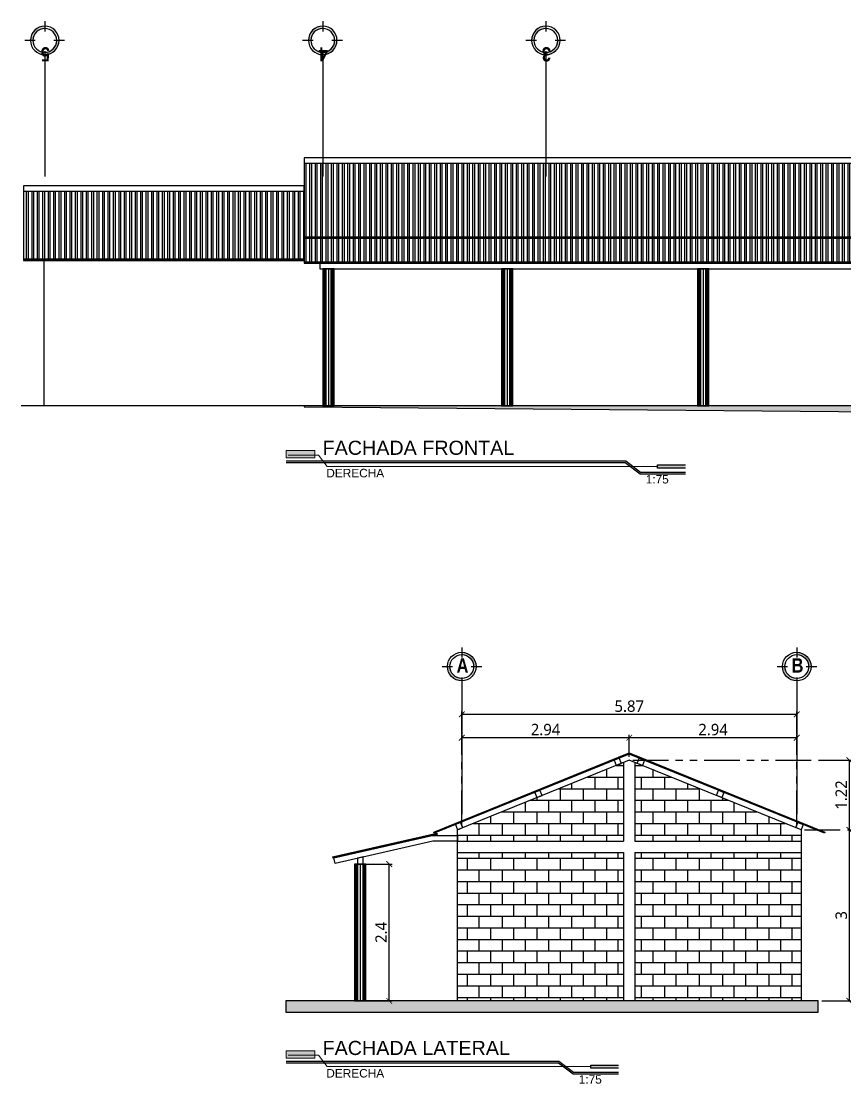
# Model space of a CAD drawing. Header units: metres. Extents: x 258817 to 259192, y 1878716 to 1878911.
# Drawn here: x 259002.67 to 259017.1, y 1878770.96 to 1878789.59 of the extents above; entities that cross this region are included whole.
import ezdxf

# ---------------------------------------------------------------- set-up
doc = ezdxf.new("R2010")
doc.units = ezdxf.units.M
doc.header["$MEASUREMENT"] = 0
doc.linetypes.add('ACAD_ISO04W100', pattern=[30, 24, -3, 0, -3])
doc.linetypes.add('PHANTOM2', pattern=[1.25, 0.625, -0.125, 0.125, -0.125, 0.125, -0.125])
doc.layers.add('.2', color=70, linetype='Continuous', lineweight=20)
doc.layers.add('.3EJES', color=1, linetype='Continuous', lineweight=20)
doc.layers.add('07-Ejes', color=8, linetype='Continuous')
doc.layers.add('Vistas', color=7, linetype='Continuous')
doc.styles.add('100 dani medio', font='trebuc.ttf', dxfattribs={"height": 2})
doc.styles.add('dani-100Textos', font='techb___.ttf', dxfattribs={"height": 0.25})
doc.styles.add('SWIS', font='swissi.ttf')
doc.dimstyles.new('A100', dxfattribs={"dimscale": 0, "dimtxt": 2.5, "dimasz": 1, "dimexe": 0.5, "dimexo": 0.625, "dimgap": 0.4, "dimtad": 1, "dimdsep": 46, "dimtxsty": '100 dani medio', "dimblk": 'ARCHTICK', "dimcen": 2.5, "dimclrd": 1, "dimclre": 1, "dimclrt": 3, "dimadec": 0, "dimazin": 0, "dimtfac": 1, "dimtmove": 1, "dimatfit": 3, "dimfxl": 1, "dimarcsym": 0})
pattern_1 = [(0, (258574.62647, 1878412.81117), (0, 0.2032), []), (90, (258574.62647, 1878412.81117), (-0.2032, 0.2032), [0.2032, -0.2032])]

# ---------------------------------------------------------------- blocks, each defined once
blk = doc.blocks.new('_ArchTick')
at = {"color": 0, "linetype": 'ByBlock', "const_width": 0.15}
blk.add_lwpolyline([(-0.5, -0.5), (0.5, 0.5)], dxfattribs=at)
blk = doc.blocks.new('*D59')
at = {"layer": 'Defpoints', "color": 0, "transparency": 16777216}
for p in [(259016.334, 1878775.413), (259017.181, 1878775.413), (259016.634, 1878772.413)]:
    blk.add_point(p, dxfattribs=at)
at = {"layer": 'Vistas', "color": 1, "linetype": 'PHANTOM2', "lineweight": -2, "transparency": 16777216}
for p, q in [((259016.397, 1878775.413), (259017.231, 1878775.413)), ((259016.697, 1878772.413), (259017.231, 1878772.413))]:
    blk.add_line(p, q, dxfattribs=at)
at = {"layer": 'Vistas', "color": 1, "lineweight": -2, "transparency": 16777216}
blk.add_line((259017.181, 1878772.413), (259017.181, 1878775.413), dxfattribs=at)
at = {"layer": 'Vistas', "color": 1, "lineweight": -2, "transparency": 16777216, "xscale": 0.1, "yscale": 0.1, "zscale": 0.1}
for p, rotation in [((259017.181, 1878775.413), 90), ((259017.181, 1878772.413), 270)]:
    blk.add_blockref('_ArchTick', p, dxfattribs=dict(at, rotation=rotation))
at = {"layer": 'Vistas', "color": 3, "transparency": 16777216, "insert": (259017.039, 1878773.913), "char_height": 0.2, "attachment_point": 5, "rotation": 90, "style": '100 dani medio'}
blk.add_mtext('3', dxfattribs=at)
blk = doc.blocks.new('*D60')
at = {"layer": 'Defpoints', "color": 0, "transparency": 16777216}
for p in [(259013.324, 1878776.633), (259017.181, 1878776.633), (259016.334, 1878775.413)]:
    blk.add_point(p, dxfattribs=at)
at = {"layer": 'Vistas', "color": 1, "linetype": 'PHANTOM2', "lineweight": -2, "transparency": 16777216}
for p, q in [((259013.387, 1878776.633), (259017.231, 1878776.633)), ((259016.397, 1878775.413), (259017.231, 1878775.413))]:
    blk.add_line(p, q, dxfattribs=at)
at = {"layer": 'Vistas', "color": 1, "lineweight": -2, "transparency": 16777216}
blk.add_line((259017.181, 1878775.413), (259017.181, 1878776.633), dxfattribs=at)
at = {"layer": 'Vistas', "color": 1, "lineweight": -2, "transparency": 16777216, "xscale": 0.1, "yscale": 0.1, "zscale": 0.1}
for p, rotation in [((259017.181, 1878776.633), 90), ((259017.181, 1878775.413), 270)]:
    blk.add_blockref('_ArchTick', p, dxfattribs=dict(at, rotation=rotation))
at = {"layer": 'Vistas', "color": 3, "transparency": 16777216, "insert": (259017.039, 1878776.023), "char_height": 0.2, "attachment_point": 5, "rotation": 90, "style": '100 dani medio'}
blk.add_mtext('1.22', dxfattribs=at)
blk = doc.blocks.new('*D61')
at = {"layer": 'Defpoints', "color": 0, "transparency": 16777216}
for p in [(259016.634, 1878776.633), (259017.662, 1878776.633), (259016.634, 1878772.413)]:
    blk.add_point(p, dxfattribs=at)
at = {"layer": 'Vistas', "color": 1, "linetype": 'PHANTOM2', "lineweight": -2, "transparency": 16777216}
for p, q in [((259016.697, 1878776.633), (259017.712, 1878776.633)), ((259016.697, 1878772.413), (259017.712, 1878772.413))]:
    blk.add_line(p, q, dxfattribs=at)
at = {"layer": 'Vistas', "color": 1, "lineweight": -2, "transparency": 16777216}
blk.add_line((259017.662, 1878772.413), (259017.662, 1878776.633), dxfattribs=at)
at = {"layer": 'Vistas', "color": 1, "lineweight": -2, "transparency": 16777216, "xscale": 0.1, "yscale": 0.1, "zscale": 0.1}
for p, rotation in [((259017.662, 1878776.633), 90), ((259017.662, 1878772.413), 270)]:
    blk.add_blockref('_ArchTick', p, dxfattribs=dict(at, rotation=rotation))
at = {"layer": 'Vistas', "color": 3, "transparency": 16777216, "insert": (259017.52, 1878774.523), "char_height": 0.2, "attachment_point": 5, "rotation": 90, "style": '100 dani medio'}
blk.add_mtext('4.22', dxfattribs=at)
blk = doc.blocks.new('*D62')
at = {"layer": 'Defpoints', "color": 0, "transparency": 16777216}
for p in [(259008.509, 1878774.813), (259009.119, 1878774.813), (259008.514, 1878772.413)]:
    blk.add_point(p, dxfattribs=at)
at = {"layer": 'Vistas', "color": 1, "linetype": 'PHANTOM2', "lineweight": -2, "transparency": 16777216}
for p, q in [((259008.572, 1878774.813), (259009.169, 1878774.813)), ((259008.577, 1878772.413), (259009.169, 1878772.413))]:
    blk.add_line(p, q, dxfattribs=at)
at = {"layer": 'Vistas', "color": 1, "lineweight": -2, "transparency": 16777216}
blk.add_line((259009.119, 1878772.413), (259009.119, 1878774.813), dxfattribs=at)
at = {"layer": 'Vistas', "color": 1, "lineweight": -2, "transparency": 16777216, "xscale": 0.1, "yscale": 0.1, "zscale": 0.1}
for p, rotation in [((259009.119, 1878774.813), 90), ((259009.119, 1878772.413), 270)]:
    blk.add_blockref('_ArchTick', p, dxfattribs=dict(at, rotation=rotation))
at = {"layer": 'Vistas', "color": 3, "transparency": 16777216, "insert": (259008.977, 1878773.613), "char_height": 0.2, "attachment_point": 5, "rotation": 90, "style": '100 dani medio'}
blk.add_mtext('2.4', dxfattribs=at)
blk = doc.blocks.new('*D63')
at = {"layer": 'Defpoints', "color": 0, "transparency": 16777216}
for p in [(259013.324, 1878777.027), (259013.324, 1878776.633), (259016.259, 1878775.413)]:
    blk.add_point(p, dxfattribs=at)
at = {"layer": 'Vistas', "color": 1, "linetype": 'PHANTOM2', "lineweight": -2, "transparency": 16777216}
for p, q in [((259013.324, 1878776.695), (259013.324, 1878777.077)), ((259016.259, 1878775.475), (259016.259, 1878777.077))]:
    blk.add_line(p, q, dxfattribs=at)
at = {"layer": 'Vistas', "color": 1, "lineweight": -2, "transparency": 16777216}
blk.add_line((259016.259, 1878777.027), (259013.324, 1878777.027), dxfattribs=at)
at = {"layer": 'Vistas', "color": 1, "lineweight": -2, "transparency": 16777216, "xscale": 0.1, "yscale": 0.1, "zscale": 0.1, "rotation": 180}
blk.add_blockref('_ArchTick', (259013.324, 1878777.027), dxfattribs=at)
at = {"layer": 'Vistas', "color": 1, "lineweight": -2, "transparency": 16777216, "xscale": 0.1, "yscale": 0.1, "zscale": 0.1}
blk.add_blockref('_ArchTick', (259016.259, 1878777.027), dxfattribs=at)
at = {"layer": 'Vistas', "color": 3, "transparency": 16777216, "insert": (259014.792, 1878777.169), "char_height": 0.2, "attachment_point": 5, "style": '100 dani medio'}
blk.add_mtext('2.94', dxfattribs=at)
blk = doc.blocks.new('*D64')
at = {"layer": 'Defpoints', "color": 0, "transparency": 16777216}
for p in [(259010.389, 1878777.027), (259013.324, 1878776.633), (259010.389, 1878775.413)]:
    blk.add_point(p, dxfattribs=at)
at = {"layer": 'Vistas', "color": 1, "linetype": 'PHANTOM2', "lineweight": -2, "transparency": 16777216}
for p, q in [((259010.389, 1878775.475), (259010.389, 1878777.077)), ((259013.324, 1878776.695), (259013.324, 1878777.077))]:
    blk.add_line(p, q, dxfattribs=at)
at = {"layer": 'Vistas', "color": 1, "lineweight": -2, "transparency": 16777216}
blk.add_line((259013.324, 1878777.027), (259010.389, 1878777.027), dxfattribs=at)
at = {"layer": 'Vistas', "color": 1, "lineweight": -2, "transparency": 16777216, "xscale": 0.1, "yscale": 0.1, "zscale": 0.1, "rotation": 180}
blk.add_blockref('_ArchTick', (259010.389, 1878777.027), dxfattribs=at)
at = {"layer": 'Vistas', "color": 1, "lineweight": -2, "transparency": 16777216, "xscale": 0.1, "yscale": 0.1, "zscale": 0.1}
blk.add_blockref('_ArchTick', (259013.324, 1878777.027), dxfattribs=at)
at = {"layer": 'Vistas', "color": 3, "transparency": 16777216, "insert": (259011.857, 1878777.169), "char_height": 0.2, "attachment_point": 5, "style": '100 dani medio'}
blk.add_mtext('2.94', dxfattribs=at)
blk = doc.blocks.new('*D65')
at = {"layer": 'Defpoints', "color": 0, "transparency": 16777216}
for p in [(259010.389, 1878777.437), (259010.389, 1878777.027), (259016.259, 1878777.027)]:
    blk.add_point(p, dxfattribs=at)
at = {"layer": 'Vistas', "color": 1, "linetype": 'PHANTOM2', "lineweight": -2, "transparency": 16777216}
for p, q in [((259010.389, 1878777.089), (259010.389, 1878777.487)), ((259016.259, 1878777.089), (259016.259, 1878777.487))]:
    blk.add_line(p, q, dxfattribs=at)
at = {"layer": 'Vistas', "color": 1, "lineweight": -2, "transparency": 16777216}
blk.add_line((259016.259, 1878777.437), (259010.389, 1878777.437), dxfattribs=at)
at = {"layer": 'Vistas', "color": 1, "lineweight": -2, "transparency": 16777216, "xscale": 0.1, "yscale": 0.1, "zscale": 0.1, "rotation": 180}
blk.add_blockref('_ArchTick', (259010.389, 1878777.437), dxfattribs=at)
at = {"layer": 'Vistas', "color": 1, "lineweight": -2, "transparency": 16777216, "xscale": 0.1, "yscale": 0.1, "zscale": 0.1}
blk.add_blockref('_ArchTick', (259016.259, 1878777.437), dxfattribs=at)
at = {"layer": 'Vistas', "color": 3, "transparency": 16777216, "insert": (259013.324, 1878777.579), "char_height": 0.2, "attachment_point": 5, "style": '100 dani medio'}
blk.add_mtext('5.87', dxfattribs=at)
blk = doc.blocks.new('eje numero')
at = {"layer": '07-Ejes'}
h = blk.add_hatch(color=1, dxfattribs=at)
h.dxf.hatch_style = 1
h.paths.add_polyline_path([(496.116, 205.549), (496.116, 205.499, -0.414214), (496.366, 205.249), (496.416, 205.249, 0.414214)])
h.paths.add_polyline_path([(495.866, 205.249), (495.816, 205.249, 0.414214), (496.116, 204.949), (496.116, 204.999, -0.414214)])
at = {"layer": '07-Ejes', "color": 1}
for points in [[(496.116, 205.651), (496.116, 205.438)], [(495.701, 205.249), (495.923, 205.249)], [(496.316, 205.249), (496.538, 205.249)]]:
    blk.add_lwpolyline(points, dxfattribs=at)
for radius in [0.3, 0.25]:
    blk.add_circle((496.116, 205.249), radius, dxfattribs=at)
blk = doc.blocks.new('*U26')
at = {"color": 1, "linetype": 'ACAD_ISO04W100', "ltscale": 0.1}
blk.add_lwpolyline([(0, 0.711), (0, -1.935)], dxfattribs=at)
at = {"layer": '.3EJES', "xscale": 0.8340043413883207, "yscale": 0.8340043413883207, "zscale": 0.8340043413883207}
blk.add_blockref('eje numero', (-413.763, -170.278), dxfattribs=at)
at = {"style": 'dani-100Textos'}
blk.add_attdef('1', (-0.09, 0.795), '', height=0.25, dxfattribs=at)
blk = doc.blocks.new('*U17')
at = {"color": 1, "linetype": 'ACAD_ISO04W100', "ltscale": 0.1}
blk.add_lwpolyline([(0, 0.711), (0, -1.935)], dxfattribs=at)
at = {"layer": '.3EJES', "xscale": 0.8340043413883207, "yscale": 0.8340043413883207, "zscale": 0.8340043413883207}
blk.add_blockref('eje numero', (-413.763, -170.278), dxfattribs=at)
at = {"style": 'dani-100Textos'}
blk.add_attdef('1', (-0.09, 0.795), '', height=0.25, dxfattribs=at)
blk = doc.blocks.new('*U20')
at = {"layer": '.2'}
h = blk.add_hatch(color=3, dxfattribs=at)
h.dxf.hatch_style = 1
h.paths.add_polyline_path([(0.406, 0.105), (0, 0.105), (0, 0.052), (0.406, 0.052)])
h.paths.add_polyline_path([(0.406, 0.052), (0, 0.052), (0, 0.027), (0.406, 0.027)])
h.paths.add_polyline_path([(0.406, 0.027), (0, 0.027), (0, 0), (0.406, 0)])
at = {"linetype": 'ByBlock', "ltscale": 0.5}
blk.add_hatch(color=3, dxfattribs=at).paths.add_polyline_path([(4.314, -0.098), (4.314, -0.143), (4.708, -0.143), (4.708, -0.098)])
at = {"layer": '.2'}
blk.add_lwpolyline([(0.406, 0), (0, 0), (0, 0.105), (0.406, 0.105)], close=True, dxfattribs=at)
blk.add_lwpolyline([(4.314, -0.12), (0.578, -0.12), (0.458, 0.04), (0.03, 0.04)], dxfattribs=at)
at = {"color": 1, "linetype": 'ByBlock', "ltscale": 0.5}
for p, q in [((0, -0.042), (3.861, -0.042)), ((0, -0.067), (3.856, -0.067)), ((3.856, -0.067), (4.066, -0.225)), ((3.856, -0.067), (4.066, -0.225)), ((3.861, -0.042), (4.071, -0.2)), ((3.861, -0.042), (4.071, -0.2)), ((4.066, -0.225), (4.708, -0.225)), ((4.066, -0.225), (4.708, -0.225)), ((4.071, -0.2), (4.708, -0.2)), ((4.071, -0.2), (4.708, -0.2))]:
    blk.add_line(p, q, dxfattribs=at)
at = {"color": 3, "linetype": 'ByBlock'}
for p, q in [((4.314, -0.143), (4.314, -0.098)), ((4.314, -0.098), (4.708, -0.098)), ((4.708, -0.143), (4.314, -0.143))]:
    blk.add_line(p, q, dxfattribs=at)
at = {"color": 2, "style": 'SWIS'}
for tag, p, height in [('TITULO', (0.515, 0.044), 0.2), ('AMBIENTE', (0.568, -0.275), 0.12), ('ESCALA', (4.145, -0.362), 0.12)]:
    blk.add_attdef(tag, p, '', height=height, dxfattribs=at)
blk = doc.blocks.new('*U9')
at = {"layer": '.2'}
h = blk.add_hatch(color=3, dxfattribs=at)
h.dxf.hatch_style = 1
h.paths.add_polyline_path([(0.406, 0.105), (0, 0.105), (0, 0.052), (0.406, 0.052)])
h.paths.add_polyline_path([(0.406, 0.052), (0, 0.052), (0, 0.027), (0.406, 0.027)])
h.paths.add_polyline_path([(0.406, 0.027), (0, 0.027), (0, 0), (0.406, 0)])
at = {"linetype": 'ByBlock', "ltscale": 0.5}
blk.add_hatch(color=3, dxfattribs=at).paths.add_polyline_path([(5.262, -0.098), (5.262, -0.143), (5.656, -0.143), (5.656, -0.098)])
at = {"layer": '.2'}
blk.add_lwpolyline([(0.406, 0), (0, 0), (0, 0.105), (0.406, 0.105)], close=True, dxfattribs=at)
blk.add_lwpolyline([(5.262, -0.12), (0.578, -0.12), (0.458, 0.04), (0.03, 0.04)], dxfattribs=at)
at = {"color": 1, "linetype": 'ByBlock', "ltscale": 0.5}
for p, q in [((0, -0.042), (4.81, -0.042)), ((0, -0.067), (4.804, -0.067)), ((4.804, -0.067), (5.014, -0.225)), ((4.804, -0.067), (5.014, -0.225)), ((4.81, -0.042), (5.02, -0.2)), ((4.81, -0.042), (5.02, -0.2)), ((5.014, -0.225), (5.656, -0.225)), ((5.014, -0.225), (5.656, -0.225)), ((5.02, -0.2), (5.656, -0.2)), ((5.02, -0.2), (5.656, -0.2))]:
    blk.add_line(p, q, dxfattribs=at)
at = {"color": 3, "linetype": 'ByBlock'}
for p, q in [((5.262, -0.143), (5.262, -0.098)), ((5.262, -0.098), (5.656, -0.098)), ((5.656, -0.143), (5.262, -0.143))]:
    blk.add_line(p, q, dxfattribs=at)
at = {"color": 2, "style": 'SWIS'}
for tag, p, height in [('TITULO', (0.515, 0.044), 0.2), ('AMBIENTE', (0.568, -0.275), 0.12), ('ESCALA', (5.094, -0.362), 0.12)]:
    blk.add_attdef(tag, p, '', height=height, dxfattribs=at)
blk = doc.blocks.new('*U12')
at = {"color": 1, "linetype": 'ACAD_ISO04W100', "ltscale": 0.1}
blk.add_lwpolyline([(-0.711, 0), (1.487, 0)], dxfattribs=at)
at = {"layer": '.3EJES', "xscale": 0.8340043413883207, "yscale": 0.8340043413883207, "zscale": 0.8340043413883207, "rotation": 90.00000000000001}
blk.add_blockref('eje numero', (170.278, -413.763), dxfattribs=at)
at = {"style": 'dani-100Textos'}
blk.add_attdef('1', (-0.781, -0.09), '', height=0.25, rotation=90, dxfattribs=at)
blk = doc.blocks.new('*U13')
at = {"color": 1, "linetype": 'ACAD_ISO04W100', "ltscale": 0.1}
blk.add_lwpolyline([(-0.711, 0), (1.487, 0)], dxfattribs=at)
at = {"layer": '.3EJES', "xscale": 0.8340043413883207, "yscale": 0.8340043413883207, "zscale": 0.8340043413883207, "rotation": 90.00000000000001}
blk.add_blockref('eje numero', (170.278, -413.763), dxfattribs=at)
at = {"style": 'dani-100Textos'}
blk.add_attdef('1', (-0.781, -0.09), '', height=0.25, rotation=90, dxfattribs=at)
blk = doc.blocks.new('*U6')
at = {"color": 1, "linetype": 'ACAD_ISO04W100', "ltscale": 0.1}
blk.add_lwpolyline([(-0.711, 0), (1.487, 0)], dxfattribs=at)
at = {"layer": '.3EJES', "xscale": 0.8340043413883207, "yscale": 0.8340043413883207, "zscale": 0.8340043413883207, "rotation": 90.00000000000001}
blk.add_blockref('eje numero', (170.278, -413.763), dxfattribs=at)
at = {"style": 'dani-100Textos'}
blk.add_attdef('1', (-0.781, -0.09), '', height=0.25, rotation=90, dxfattribs=at)

msp = doc.modelspace()

# ---------------------------------------------------------------- hatches: boundary and pattern name
at = {"layer": 'Vistas'}
h = msp.add_hatch(dxfattribs=at)
h.set_pattern_fill('ANSI32', color=1, scale=0.01, angle=45)
h.set_pattern_definition([(90, (258574.62647, 1878412.81117), (-0.09525, 7e-18), []), (90, (258574.65822, 1878412.84292), (-0.09525, 7e-18), [])])
h.paths.add_polyline_path([(259028.35744, 1878787.09503), (259007.62744, 1878787.09503), (259007.62744, 1878785.80651), (259028.35744, 1878785.80651)])
h = msp.add_hatch(dxfattribs=at)
h.set_pattern_fill('ANSI32', color=1, scale=0.01, angle=45)
h.set_pattern_definition([(90, (259002.00272, 1878736.33826), (-0.09525, 7e-18), []), (90, (259002.03447, 1878736.37001), (-0.09525, 7e-18), [])])
h.paths.add_polyline_path([(259007.62744, 1878786.60555), (259002.70744, 1878786.60555), (259002.70744, 1878785.41568), (259007.62744, 1878785.41568), (259007.62744, 1878785.80651)])
h = msp.add_hatch(dxfattribs=at)
h.set_pattern_fill('ANSI32', color=1, scale=0.01, angle=45)
h.set_pattern_definition([(90, (258574.62647, 1878411.40263), (-0.09525, 7e-18), []), (90, (258574.65822, 1878411.43438), (-0.09525, 7e-18), [])])
h.paths.add_polyline_path([(259028.35744, 1878785.78649), (259007.62744, 1878785.78649), (259007.62744, 1878785.36646), (259028.35744, 1878785.36646)])
h = msp.add_hatch(color=8, dxfattribs=at)
h.dxf.hatch_style = 1
h.paths.add_polyline_path([(259028.35744, 1878782.84555), (259027.16837, 1878782.84555), (259007.62744, 1878782.84555), (259007.62744, 1878782.83138), (259028.35744, 1878782.64555)])
h = msp.add_hatch(dxfattribs=at)
h.set_pattern_fill('AR-B816', color=1, scale=0.001)
h.set_pattern_definition(pattern_1)
h.paths.add_polyline_path([(259013.22408, 1878776.59244), (259010.31408, 1878775.41297), (259010.31408, 1878775.21297), (259013.22408, 1878775.21297)])
h = msp.add_hatch(dxfattribs=at)
h.set_pattern_fill('AR-B816', color=1, scale=0.001)
h.set_pattern_definition(pattern_1)
h.paths.add_polyline_path([(259013.42408, 1878776.59244), (259013.42408, 1878775.21297), (259016.33408, 1878775.21297), (259016.33408, 1878775.41297)])
h = msp.add_hatch(dxfattribs=at)
h.set_pattern_fill('AR-B816', color=1, scale=0.001)
h.set_pattern_definition(pattern_1)
h.paths.add_polyline_path([(259013.22408, 1878775.01297), (259010.31408, 1878775.01297), (259010.31408, 1878772.41297), (259013.22408, 1878772.41297)])
h = msp.add_hatch(dxfattribs=at)
h.set_pattern_fill('AR-B816', color=1, scale=0.001)
h.set_pattern_definition(pattern_1)
h.paths.add_polyline_path([(259016.33408, 1878775.01297), (259013.42408, 1878775.01297), (259013.42408, 1878772.41297), (259016.33408, 1878772.41297)])
h = msp.add_hatch(color=8, dxfattribs=at)
h.dxf.hatch_style = 1
h.paths.add_polyline_path([(259016.63408, 1878772.41297), (259016.33408, 1878772.41297), (259007.30908, 1878772.41297), (259007.30908, 1878772.21297), (259016.63408, 1878772.21297)])

# ---------------------------------------------------------------- linework, layer by layer
at = {"layer": 'Vistas', "color": 1}
for points in [[(259028.35744, 1878787.19503), (259007.62744, 1878787.19503)], [(259007.62744, 1878787.19503), (259007.62744, 1878785.45645)], [(259028.35744, 1878787.09503), (259007.62744, 1878787.09503)], [(259007.62744, 1878785.80651), (259007.62744, 1878786.70555)], [(259028.35744, 1878785.80651), (259007.62744, 1878785.80651)], [(259003.06744, 1878785.39567), (259003.06744, 1878782.84555)], [(259007.95744, 1878785.24555), (259007.95744, 1878782.84555)], [(259007.96244, 1878785.24555), (259007.96244, 1878782.84555)], [(259007.96744, 1878785.24555), (259007.96744, 1878782.84555)], [(259007.98744, 1878785.24555), (259007.98744, 1878782.84555)], [(259008.00744, 1878785.24555), (259008.00744, 1878782.84555)], [(259008.05244, 1878785.24555), (259008.05244, 1878782.84555)], [(259008.09744, 1878785.24555), (259008.09744, 1878782.84555)], [(259008.11744, 1878785.24555), (259008.11744, 1878782.84555)], [(259008.13744, 1878785.24555), (259008.13744, 1878782.84555)], [(259008.14244, 1878785.24555), (259008.14244, 1878782.84555)], [(259008.14744, 1878785.24555), (259008.14744, 1878782.84555)], [(259011.08744, 1878785.24555), (259011.08744, 1878782.84555)], [(259011.09244, 1878785.24555), (259011.09244, 1878782.84555)], [(259011.09744, 1878785.24555), (259011.09744, 1878782.84555)], [(259011.11744, 1878785.24555), (259011.11744, 1878782.84555)], [(259011.13744, 1878785.24555), (259011.13744, 1878782.84555)], [(259011.18244, 1878785.24555), (259011.18244, 1878782.84555)], [(259011.22744, 1878785.24555), (259011.22744, 1878782.84555)], [(259011.24744, 1878785.24555), (259011.24744, 1878782.84555)], [(259011.26744, 1878785.24555), (259011.26744, 1878782.84555)], [(259011.27244, 1878785.24555), (259011.27244, 1878782.84555)], [(259011.27744, 1878785.24555), (259011.27744, 1878782.84555)], [(259014.52244, 1878785.24555), (259014.52244, 1878782.84555)], [(259014.52744, 1878785.24555), (259014.52744, 1878782.84555)], [(259014.53244, 1878785.24555), (259014.53244, 1878782.84555)], [(259014.55244, 1878785.24555), (259014.55244, 1878782.84555)], [(259014.57244, 1878785.24555), (259014.57244, 1878782.84555)], [(259014.61744, 1878785.24555), (259014.61744, 1878782.84555)], [(259014.66244, 1878785.24555), (259014.66244, 1878782.84555)], [(259014.68244, 1878785.24555), (259014.68244, 1878782.84555)], [(259014.70244, 1878785.24555), (259014.70244, 1878782.84555)], [(259014.70744, 1878785.24555), (259014.70744, 1878782.84555)], [(259014.71244, 1878785.24555), (259014.71244, 1878782.84555)], [(259008.12281, 1878774.9372), (259009.95407, 1878775.35207), (259009.96074, 1878775.33307), (259008.12723, 1878774.9177)], [(259008.12281, 1878774.9372), (259008.12723, 1878774.9177)], [(259008.51408, 1878774.81297), (259008.51408, 1878772.41297)], [(259008.51908, 1878774.81297), (259008.51908, 1878772.41297)], [(259008.52408, 1878774.81297), (259008.52408, 1878772.41297)], [(259008.54408, 1878774.81297), (259008.54408, 1878772.41297)], [(259008.56408, 1878774.81297), (259008.56408, 1878772.41297)], [(259008.60908, 1878774.81297), (259008.60908, 1878772.41297)], [(259008.65408, 1878774.81297), (259008.65408, 1878772.41297)], [(259008.67408, 1878774.81297), (259008.67408, 1878772.41297)], [(259008.69408, 1878774.81297), (259008.69408, 1878772.41297)], [(259008.69908, 1878774.81297), (259008.69908, 1878772.41297)], [(259008.70408, 1878774.81297), (259008.70408, 1878772.41297)]]:
    msp.add_lwpolyline(points, dxfattribs=at)
at = {"layer": 'Vistas', "color": 3}
for points in [[(259007.62744, 1878786.70555), (259002.70744, 1878786.70555), (259002.70744, 1878785.39567), (259007.62744, 1878785.39567)], [(259007.62744, 1878786.60555), (259002.70744, 1878786.60555), (259002.70744, 1878785.41568), (259007.62744, 1878785.41568)], [(259007.62744, 1878785.80651), (259007.62744, 1878785.34644)], [(259013.22408, 1878776.59244), (259013.22408, 1878775.21297)], [(259013.42408, 1878776.59244), (259013.42408, 1878775.21297)], [(259010.31408, 1878775.21297), (259013.22408, 1878775.21297)], [(259013.42408, 1878775.21297), (259016.33408, 1878775.21297)], [(259010.31408, 1878775.01297), (259013.22408, 1878775.01297)], [(259013.22408, 1878775.01297), (259013.22408, 1878772.41297)], [(259013.42408, 1878775.01297), (259016.33408, 1878775.01297)], [(259013.42408, 1878775.01297), (259013.42408, 1878772.41297)]]:
    msp.add_lwpolyline(points, dxfattribs=at)
for points in [[(259028.35744, 1878785.80651), (259007.62744, 1878785.80651), (259007.62744, 1878785.78649), (259028.35744, 1878785.78649)], [(259007.62744, 1878785.41568), (259002.70744, 1878785.41568), (259002.70744, 1878785.39567), (259007.62744, 1878785.39567)], [(259028.35744, 1878785.36646), (259007.62744, 1878785.36646), (259007.62744, 1878785.34644), (259028.35744, 1878785.34644)], [(259007.95244, 1878782.84555), (259008.15244, 1878782.84555), (259008.15244, 1878785.24555), (259007.95244, 1878785.24555)], [(259011.08244, 1878782.84555), (259011.28244, 1878782.84555), (259011.28244, 1878785.24555), (259011.08244, 1878785.24555)], [(259014.51744, 1878782.84555), (259014.71744, 1878782.84555), (259014.71744, 1878785.24555), (259014.51744, 1878785.24555)], [(259008.50908, 1878772.41297), (259008.70908, 1878772.41297), (259008.70908, 1878774.81297), (259008.50908, 1878774.81297)]]:
    msp.add_lwpolyline(points, close=True, dxfattribs=at)
at = {"layer": 'Vistas', "color": 1}
for points in [[(259007.90318, 1878785.24555), (259028.0907, 1878785.24555), (259028.0907, 1878785.34644), (259007.90318, 1878785.34644)], [(259009.90581, 1878775.35539), (259009.89829, 1878775.37393), (259013.32408, 1878776.76245), (259016.74986, 1878775.37393), (259016.74235, 1878775.35539), (259013.32408, 1878776.74087)], [(259013.09438, 1878776.53987), (259013.18706, 1878776.57743), (259013.1495, 1878776.67011), (259013.05682, 1878776.63254)], [(259013.55377, 1878776.53987), (259013.4611, 1878776.57743), (259013.49866, 1878776.67011), (259013.59134, 1878776.63254)], [(259011.70423, 1878775.97642), (259011.79691, 1878776.01398), (259011.75934, 1878776.10666), (259011.66667, 1878776.06909)], [(259014.94393, 1878775.97642), (259014.85125, 1878776.01398), (259014.88881, 1878776.10666), (259014.98149, 1878776.06909)], [(259010.31408, 1878775.41297), (259010.40676, 1878775.45053), (259010.36919, 1878775.54321), (259010.27651, 1878775.50564)], [(259016.33408, 1878775.41297), (259016.2414, 1878775.45053), (259016.27896, 1878775.54321), (259016.37164, 1878775.50564)], [(259008.16883, 1878774.82459), (259008.14673, 1878774.92212), (259009.87199, 1878775.31297), (259010.31408, 1878775.31297), (259010.31408, 1878775.21297), (259009.88317, 1878775.21297)], [(259008.56259, 1878774.81297), (259008.66259, 1878774.81297), (259008.66247, 1878774.93642), (259008.56288, 1878774.91386)]]:
    msp.add_lwpolyline(points, close=True, dxfattribs=at)
at = {"layer": 'Vistas', "color": 5}
msp.add_lwpolyline([(259028.05744, 1878782.84555), (259002.67052, 1878782.84555)], dxfattribs=at)
at = {"layer": 'Vistas', "color": 6}
for points in [[(259027.16837, 1878782.84555), (259007.62744, 1878782.84555), (259007.62744, 1878782.83138), (259028.35744, 1878782.64555), (259028.35744, 1878782.84555), (259027.16837, 1878782.84555)], [(259016.33408, 1878775.41297), (259013.32408, 1878776.63297), (259010.31408, 1878775.41297)], [(259016.33408, 1878772.41297), (259010.31408, 1878772.41297), (259010.31408, 1878775.41297)], [(259016.33408, 1878775.41297), (259016.33408, 1878772.41297)], [(259016.33408, 1878772.41297), (259007.30908, 1878772.41297), (259007.30908, 1878772.21297), (259016.63408, 1878772.21297), (259016.63408, 1878772.41297), (259016.33408, 1878772.41297)]]:
    msp.add_lwpolyline(points, dxfattribs=at)

# ---------------------------------------------------------------- block references
at = {"layer": 'Vistas'}
ref = msp.add_blockref('*U6', (259003.08244, 1878788.35319), dxfattribs=dict(at, xscale=-1, rotation=90))
ref.add_attrib('1', '5', (259003.17209, 1878789.13408), dxfattribs={"layer": '0', "height": 0.25, "rotation": 180, "style": 'dani-100Textos'})
ref = msp.add_blockref('*U13', (259007.95244, 1878788.35319), dxfattribs=dict(at, xscale=-1, rotation=90))
ref.add_attrib('1', '4', (259008.04209, 1878789.13408), dxfattribs={"layer": '0', "height": 0.25, "rotation": 180, "style": 'dani-100Textos'})
ref = msp.add_blockref('*U12', (259011.86244, 1878788.35319), dxfattribs=dict(at, xscale=-1, rotation=90))
ref.add_attrib('1', '3', (259011.95209, 1878789.13408), dxfattribs={"layer": '0', "height": 0.25, "rotation": 180, "style": 'dani-100Textos'})
at = {"layer": 'Vistas', "color": 2, "xscale": 1.236689219636996, "yscale": 1.236689219636996, "zscale": 1.236689219636996}
for name, p, values in [('*U9', (259007.31306, 1878781.93285), {'TITULO': 'FACHADA FRONTAL', 'AMBIENTE': 'DERECHA', 'ESCALA': '1:75'}), ('*U20', (259007.31306, 1878771.40992), {'TITULO': 'FACHADA LATERAL', 'AMBIENTE': 'DERECHA', 'ESCALA': '1:75'})]:
    msp.add_blockref(name, p, dxfattribs=at).add_auto_attribs(values)
at = {"layer": 'Vistas'}
for name, p, values in [('*U26', (259010.38908, 1878777.37485), {'1': 'A'}), ('*U17', (259016.25908, 1878777.37485), {'1': 'B'})]:
    msp.add_blockref(name, p, dxfattribs=at).add_auto_attribs(values)

# ---------------------------------------------------------------- dimensions: what is measured, and where the dimension line sits
at = {"layer": 'Vistas', "color": 8}
for base, p1, p2, picture, middle in [((259010.38908, 1878777.43721), (259016.25908, 1878777.0266), (259010.38908, 1878777.0266), '*D65', (259013.32408, 1878777.57896)), ((259010.3890782284, 1878777.0266033299), (259013.3240782284, 1878776.6329669571), (259010.3890782284, 1878775.4129669571), '*D64', (259011.8565782284, 1878777.1686908719)), ((259013.3240782284, 1878777.0266033299), (259016.2590782284, 1878775.4129669571), (259013.3240782284, 1878776.6329669571), '*D63', (259014.7915782284, 1878777.1686908719))]:
    dim = msp.add_linear_dim(base=base, p1=p1, p2=p2, dimstyle='A100', dxfattribs=at)
    dim.commit()
    dim.dimension.update_dxf_attribs({"geometry": picture, "text_midpoint": middle})
for base, p1, p2, picture, middle in [((259017.18083, 1878776.63297), (259016.33408, 1878775.41297), (259013.32408, 1878776.63297), '*D60', (259017.03908, 1878776.02297)), ((259017.66153, 1878776.63297), (259016.63408, 1878772.41297), (259016.63408, 1878776.63297), '*D61', (259017.51978, 1878774.52297)), ((259017.18083, 1878775.41297), (259016.63408, 1878772.41297), (259016.33408, 1878775.41297), '*D59', (259017.03908, 1878773.91297)), ((259009.1192, 1878774.81297), (259008.51408, 1878772.41297), (259008.50908, 1878774.81297), '*D62', (259008.97745, 1878773.61297))]:
    dim = msp.add_linear_dim(base=base, p1=p1, p2=p2, angle=90, dimstyle='A100', dxfattribs=at)
    dim.commit()
    dim.dimension.update_dxf_attribs({"geometry": picture, "text_midpoint": middle})

doc.saveas('drawing.dxf')
